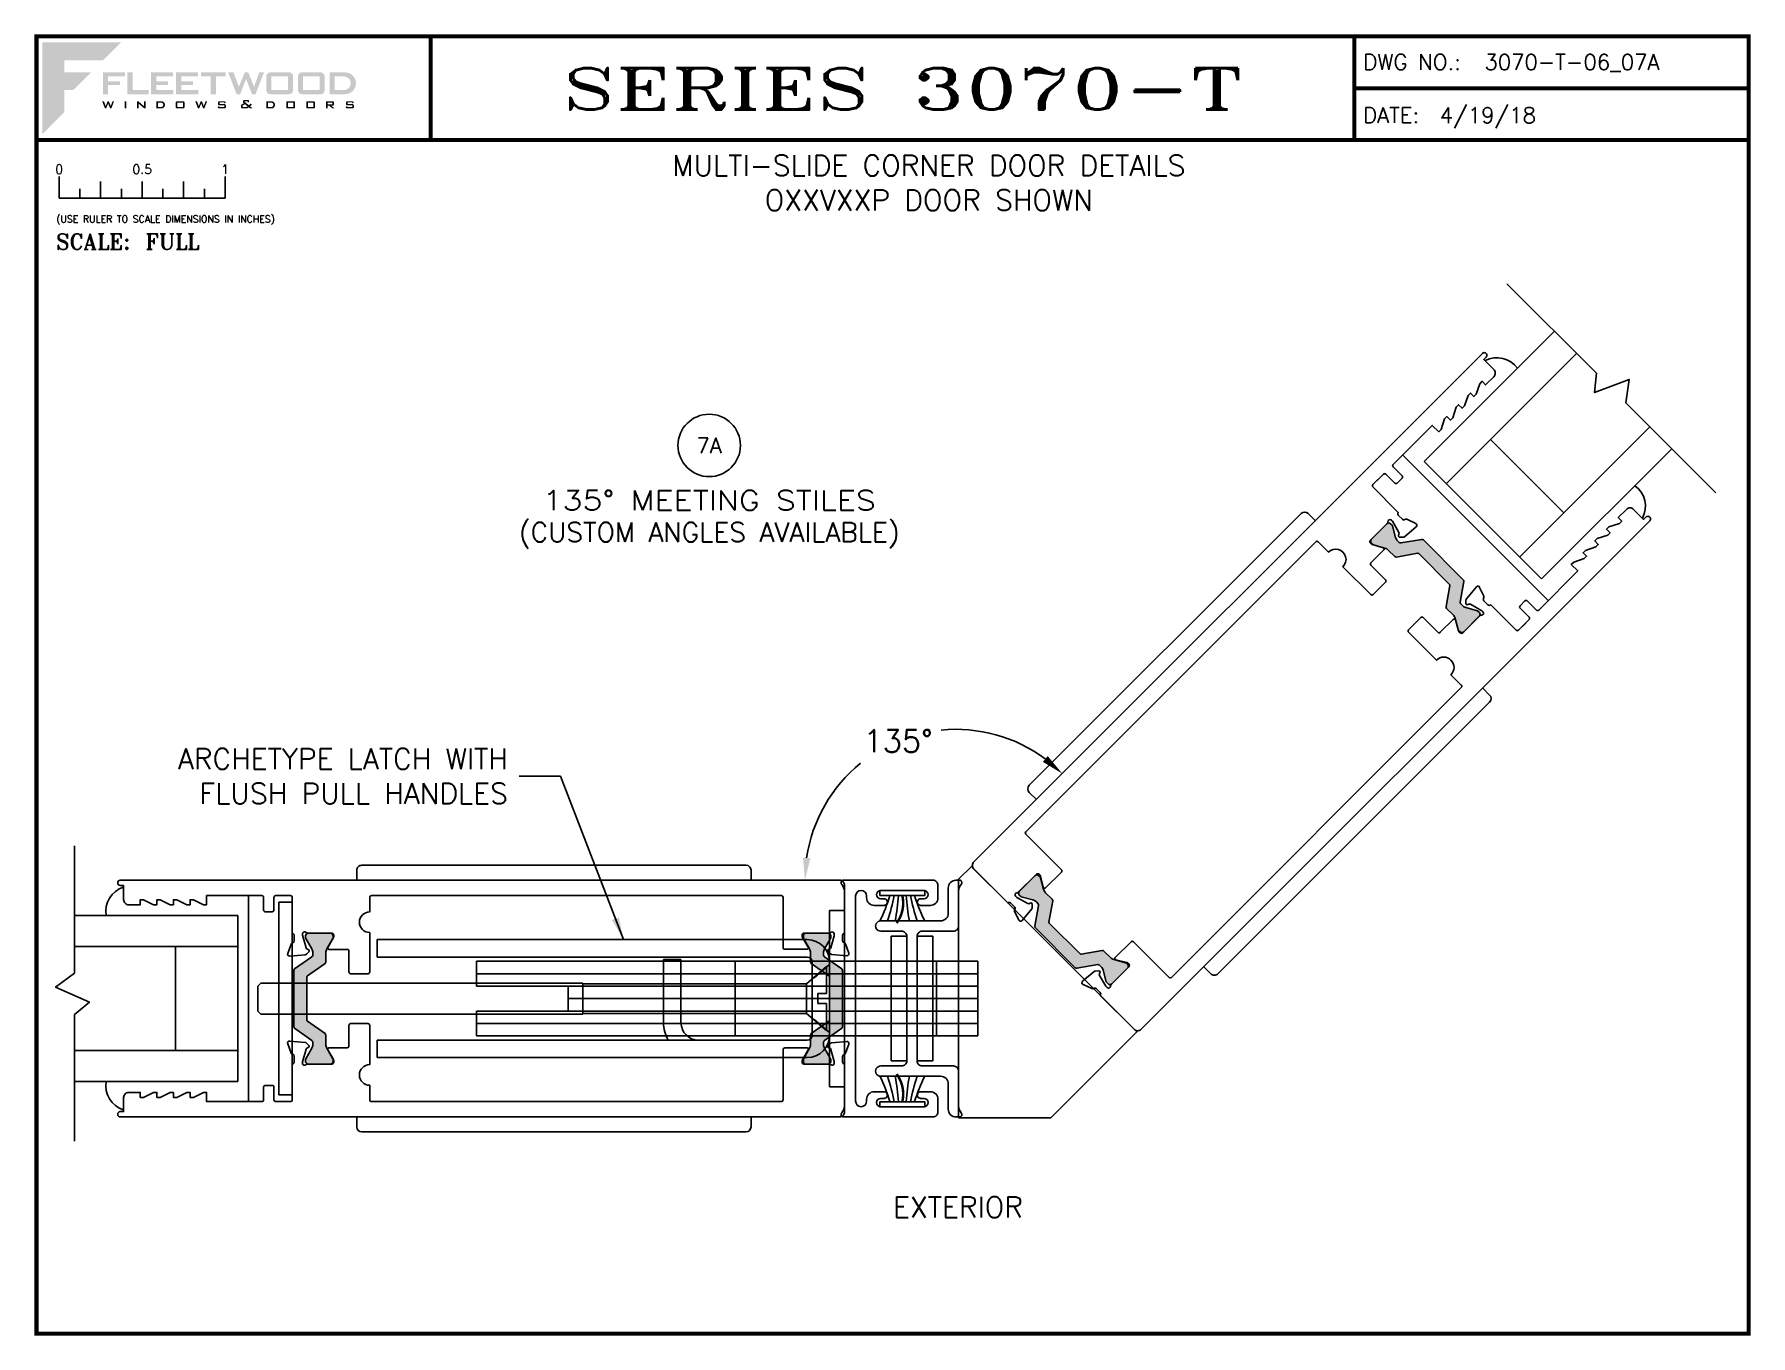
# Paper-space layout 'DETAIL 7A' of a CAD drawing. Extents: x 0.1 to 10.5, y 0.1 to 7.9.
# The model-space entities are those that its viewports show. They can reach past a viewport. Long polylines and large blocks are cut down to what shows.
import ezdxf
from ezdxf.enums import TextEntityAlignment as Align

# ---------------------------------------------------------------- set-up
doc = ezdxf.new("R2010")
doc.units = 0
doc.header["$LTSCALE"] = 0.25
doc.header["$MEASUREMENT"] = 0
doc.layers.get('0').update_dxf_attribs({"linetype": 'CONTINUOUS'})
doc.layers.get('DEFPOINTS').update_dxf_attribs({"color": 1, "linetype": 'CONTINUOUS'})
for name, color, linetype in [('DIM', 7, 'CONTINUOUS'), ('GLASS-VINYL', 7, 'CONTINUOUS'), ('Hardware', 7, 'CONTINUOUS'), ('I-STRUT', 7, 'CONTINUOUS'), ('SEAL', 7, 'CONTINUOUS'), ('TEXT', 7, 'CONTINUOUS'), ('TITLE-BLOCK', 7, 'CONTINUOUS'), ('VENT', 5, 'CONTINUOUS')]:
    doc.layers.add(name, color=color, linetype=linetype)
doc.layers.add('VP', color=40, linetype='CONTINUOUS', plot=False)
doc.layers.get('VP').off()
doc.styles.add('ROMANS', font='romans')
doc.styles.add('ROMANT', font='romant')
doc.styles.add('SIMPLEX-094', font='simplex.shx', dxfattribs={"height": 0.094})
doc.styles.get("Standard").update_dxf_attribs({"font": 'simplex.shx'})
doc.dimstyles.new('FULL SCALE', dxfattribs={"dimscale": 0.75, "dimtxt": 0.18, "dimasz": 0.18, "dimexe": 0.18, "dimexo": 0.125, "dimgap": 0.09, "dimtad": 0, "dimtih": 1, "dimtoh": 1, "dimdec": 4, "dimzin": 0, "dimdsep": 46, "dimlunit": 4, "dimtxsty": 'Standard', "dimcen": 0.09, "dimadec": 0, "dimazin": 0, "dimtfac": 1, "dimtdec": 4, "dimtofl": 0, "dimtmove": 0, "dimatfit": 3, "dimfxl": 0, "dimtolj": 1, "dimtzin": 0, "dimarcsym": 0})

# ---------------------------------------------------------------- blocks, each defined once
blk = doc.blocks.new('*D76')
at = {"layer": 'DEFPOINTS', "color": 0}
for p in [(8.867, 5.997), (5.694, 3.732), (5.804, 2.935), (0.662, 2.825), (4.992, 2.825)]:
    blk.add_point(p, dxfattribs=at)
at = {"layer": 'DIM', "color": 0, "lineweight": -2}
for start, end in [(53.5306, 95.4979), (129.1832, 171.4694)]:
    blk.add_arc((5.694, 2.825), 0.908, start, end, dxfattribs=at)
at = {"layer": 'DIM', "color": 0}
for points in [[(6.248, 3.572), (6.219, 3.537), (6.336, 3.466)], [(4.819, 2.958), (4.774, 2.961), (4.786, 2.825)]]:
    blk.add_solid(points, dxfattribs=at)
at = {"layer": 'DIM', "color": 0, "insert": (5.347, 3.663), "char_height": 0.135, "attachment_point": 5}
blk.add_mtext('\\A1;135°', dxfattribs=at)
blk = doc.blocks.new('Fleetwood_Logo_6-10-15')
h = blk.add_hatch(color=154)
h.dxf.hatch_style = 1
h.paths.add_polyline_path([(0.2526, -0.0017), (0.0019, -0.0017), (0.0019, -0.2942), (0.0725, -0.2236), (0.0725, -0.1535), (0.1007, -0.1535), (0.1567, -0.0976), (0.0725, -0.0976), (0.0725, -0.0596), (0.1946, -0.0596)])
h = blk.add_hatch(color=251)
h.dxf.hatch_style = 1
h.paths.add_polyline_path([(0.2487, -0.1256), (0.2112, -0.1256), (0.2112, -0.1102), (0.2647, -0.1102), (0.2647, -0.0976), (0.1946, -0.0976), (0.1946, -0.1667), (0.2112, -0.1667), (0.2112, -0.1377), (0.2487, -0.1377)])
h = blk.add_hatch(color=251)
h.dxf.hatch_style = 1
h.paths.add_polyline_path([(0.2886, -0.0976), (0.272, -0.0976), (0.272, -0.1667), (0.3401, -0.1667), (0.3401, -0.1535), (0.2886, -0.1535)])
h = blk.add_hatch(color=251)
h.dxf.hatch_style = 1
h.paths.add_polyline_path([(0.4175, -0.0976), (0.3474, -0.0976), (0.3474, -0.1667), (0.4185, -0.1667), (0.4185, -0.1534), (0.364, -0.1534), (0.364, -0.1377), (0.4015, -0.1377), (0.4015, -0.1256), (0.364, -0.1256), (0.364, -0.1102), (0.4175, -0.1102)])
h = blk.add_hatch(color=251)
h.dxf.hatch_style = 1
h.paths.add_polyline_path([(0.4965, -0.0976), (0.4264, -0.0976), (0.4264, -0.1667), (0.4975, -0.1667), (0.4975, -0.1534), (0.443, -0.1534), (0.443, -0.1377), (0.4804, -0.1377), (0.4804, -0.1256), (0.443, -0.1256), (0.443, -0.1102), (0.4965, -0.1102)])
h = blk.add_hatch(color=251)
h.dxf.hatch_style = 1
h.paths.add_polyline_path([(0.5842, -0.0976), (0.5054, -0.0976), (0.5054, -0.1102), (0.5365, -0.1102), (0.5365, -0.1667), (0.5531, -0.1667), (0.5531, -0.1102), (0.5842, -0.1102)])
h = blk.add_hatch(color=251)
h.dxf.hatch_style = 1
h.paths.add_polyline_path([(0.6089, -0.0976), (0.5921, -0.0976), (0.6188, -0.1667), (0.63, -0.1667), (0.6489, -0.1192), (0.6679, -0.1667), (0.6789, -0.1667), (0.7056, -0.0976), (0.6908, -0.0976), (0.6742, -0.1433), (0.6558, -0.0976), (0.6446, -0.0976), (0.6261, -0.1433)])
h = blk.add_hatch(color=251)
h.dxf.hatch_style = 1
h.paths.add_polyline_path([(0.7853, -0.0976), (0.726, -0.0976, 0.414214), (0.7133, -0.1102), (0.7133, -0.154, 0.414214), (0.726, -0.1667), (0.7853, -0.1667, 0.414214), (0.798, -0.154), (0.798, -0.1102, 0.414214)])
h.paths.add_polyline_path([(0.7819, -0.1102), (0.7819, -0.154), (0.7294, -0.154), (0.7294, -0.1102)], flags=16)
h = blk.add_hatch(color=251)
h.dxf.hatch_style = 1
h.paths.add_polyline_path([(0.8856, -0.0976), (0.8262, -0.0976, 0.414214), (0.8136, -0.1102), (0.8136, -0.154, 0.414214), (0.8262, -0.1667), (0.8856, -0.1667, 0.414214), (0.8982, -0.154), (0.8982, -0.1102, 0.414214)])
h.paths.add_polyline_path([(0.8822, -0.1102), (0.8822, -0.154), (0.8296, -0.154), (0.8296, -0.1102)], flags=16)
h = blk.add_hatch(color=251)
h.dxf.hatch_style = 1
h.paths.add_polyline_path([(0.9632, -0.0976), (0.914, -0.0976), (0.914, -0.1667), (0.9632, -0.1667, 1)])
h.paths.add_polyline_path([(0.9301, -0.1102), (0.9593, -0.1102, -1), (0.9593, -0.154), (0.9301, -0.154)], flags=16)
h = blk.add_hatch(color=7)
h.dxf.hatch_style = 1
h.paths.add_polyline_path([(0.2301, -0.1891), (0.2251, -0.1891), (0.2196, -0.2043), (0.2134, -0.1891), (0.2097, -0.1891), (0.2035, -0.2043), (0.1978, -0.1891), (0.1922, -0.1891), (0.2011, -0.2121), (0.2048, -0.2121), (0.2112, -0.1963), (0.2175, -0.2121), (0.2212, -0.2121)])
h = blk.add_hatch(color=7)
h.dxf.hatch_style = 1
h.paths.add_polyline_path([(0.2691, -0.1891), (0.2637, -0.1891), (0.2637, -0.2118), (0.2637, -0.2121), (0.2691, -0.2121)])
h = blk.add_hatch(color=7)
h.dxf.hatch_style = 1
h.paths.add_polyline_path([(0.3077, -0.1964), (0.3259, -0.2121), (0.3298, -0.2121), (0.3298, -0.1891), (0.325, -0.1891), (0.325, -0.2047), (0.3067, -0.1891), (0.3029, -0.1891), (0.3029, -0.2121), (0.3077, -0.2121)])
h = blk.add_hatch(color=7)
h.dxf.hatch_style = 1
h.paths.add_polyline_path([(0.3801, -0.1891), (0.3637, -0.1891), (0.3637, -0.2121), (0.3801, -0.2121, 1)])
h.paths.add_polyline_path([(0.3691, -0.2079), (0.3691, -0.1933), (0.3788, -0.1933, -1), (0.3788, -0.2079)], flags=16)
h = blk.add_hatch(color=7)
h.dxf.hatch_style = 1
h.paths.add_polyline_path([(0.4537, -0.2079), (0.4537, -0.1933, 0.414214), (0.4495, -0.1891), (0.4297, -0.1891, 0.414214), (0.4255, -0.1933), (0.4255, -0.2079, 0.414214), (0.4297, -0.2121), (0.4495, -0.2121, 0.414214)])
h.paths.add_polyline_path([(0.4308, -0.2079), (0.4308, -0.1933), (0.4484, -0.1933), (0.4484, -0.2079)], flags=16)
h = blk.add_hatch(color=7)
h.dxf.hatch_style = 1
h.paths.add_polyline_path([(0.5253, -0.1891), (0.5203, -0.1891), (0.5148, -0.2043), (0.5087, -0.1891), (0.5049, -0.1891), (0.4988, -0.2043), (0.493, -0.1891), (0.4874, -0.1891), (0.4963, -0.2121), (0.5001, -0.2121), (0.5064, -0.1963), (0.5127, -0.2121), (0.5164, -0.2121)])
h = blk.add_hatch(color=7)
h.dxf.hatch_style = 1
h.paths.add_polyline_path([(0.5801, -0.1891), (0.5643, -0.1891, 0.414214), (0.56, -0.1933), (0.56, -0.1981, 0.414214), (0.5643, -0.2024), (0.58, -0.2024), (0.58, -0.2078), (0.5637, -0.2078), (0.5637, -0.2052), (0.5591, -0.2062), (0.5591, -0.2078, 0.414214), (0.5634, -0.2121), (0.5805, -0.2121, 0.414214), (0.5848, -0.2078), (0.5848, -0.2024, 0.414214), (0.5805, -0.1982), (0.5648, -0.1982), (0.5648, -0.193), (0.5798, -0.193), (0.5798, -0.1958), (0.5843, -0.1948), (0.5843, -0.1933, 0.414214)])
h = blk.add_hatch(color=7)
h.dxf.hatch_style = 1
h.paths.add_polyline_path([(0.645, -0.1913, -0.222262), (0.6447, -0.1906), (0.6447, -0.1892), (0.6535, -0.1892), (0.6535, -0.193), (0.6587, -0.1918), (0.6587, -0.189, 0.414214), (0.6544, -0.1847), (0.6437, -0.1847, 0.414214), (0.6394, -0.189), (0.6394, -0.1922, 0.222262), (0.6407, -0.1948), (0.6415, -0.1955), (0.6345, -0.1998, 0.260684), (0.6329, -0.2027), (0.6329, -0.2078, 0.414214), (0.6372, -0.2121), (0.6514, -0.2121, 0.17577), (0.6536, -0.2113), (0.657, -0.2085), (0.6614, -0.2121), (0.6699, -0.2121), (0.6613, -0.2049), (0.6676, -0.1997), (0.6637, -0.1964), (0.6574, -0.2017)])
h.paths.add_polyline_path([(0.6532, -0.2052), (0.6509, -0.2072, -0.17577), (0.6502, -0.2074), (0.6382, -0.2074), (0.6382, -0.2033, -0.260684), (0.6387, -0.2025), (0.6451, -0.1985)], flags=16)
h = blk.add_hatch(color=7)
h.dxf.hatch_style = 1
h.paths.add_polyline_path([(0.7294, -0.1891), (0.713, -0.1891), (0.713, -0.2121), (0.7294, -0.2121, 1)])
h.paths.add_polyline_path([(0.7184, -0.2079), (0.7184, -0.1933), (0.7281, -0.1933, -1), (0.7281, -0.2079)], flags=16)
h = blk.add_hatch(color=7)
h.dxf.hatch_style = 1
h.paths.add_polyline_path([(0.8045, -0.2079), (0.8045, -0.1933, 0.414214), (0.8003, -0.1891), (0.7805, -0.1891, 0.414214), (0.7763, -0.1933), (0.7763, -0.2079, 0.414214), (0.7805, -0.2121), (0.8003, -0.2121, 0.414214)])
h.paths.add_polyline_path([(0.7816, -0.2079), (0.7816, -0.1933), (0.7992, -0.1933), (0.7992, -0.2079)], flags=16)
h = blk.add_hatch(color=7)
h.dxf.hatch_style = 1
h.paths.add_polyline_path([(0.8678, -0.2079), (0.8678, -0.1933, 0.414214), (0.8636, -0.1891), (0.8438, -0.1891, 0.414214), (0.8396, -0.1933), (0.8396, -0.2079, 0.414214), (0.8438, -0.2121), (0.8636, -0.2121, 0.414214)])
h.paths.add_polyline_path([(0.8449, -0.2079), (0.8449, -0.1933), (0.8624, -0.1933), (0.8624, -0.2079)], flags=16)
h = blk.add_hatch(color=7)
h.dxf.hatch_style = 1
h.paths.add_polyline_path([(0.9277, -0.1993), (0.9277, -0.1933, 0.414214), (0.9235, -0.1891), (0.9028, -0.1891), (0.9028, -0.2121), (0.9082, -0.2121), (0.9082, -0.2035), (0.9131, -0.2035), (0.9224, -0.2121), (0.9303, -0.2121), (0.9197, -0.2035), (0.9235, -0.2035, 0.414214)])
h.paths.add_polyline_path([(0.9082, -0.1993), (0.9082, -0.1933), (0.9214, -0.1933, -0.414214), (0.9224, -0.1943), (0.9224, -0.1983, -0.414214), (0.9214, -0.1993)], flags=16)
h = blk.add_hatch(color=7)
h.dxf.hatch_style = 1
h.paths.add_polyline_path([(0.9867, -0.1982), (0.971, -0.1982), (0.971, -0.193), (0.9859, -0.193), (0.9859, -0.1958), (0.9905, -0.1948), (0.9905, -0.1933, 0.414214), (0.9863, -0.1891), (0.9705, -0.1891, 0.414214), (0.9662, -0.1933), (0.9662, -0.1981, 0.414214), (0.9705, -0.2024), (0.9862, -0.2024), (0.9862, -0.2078), (0.9699, -0.2078), (0.9699, -0.2052), (0.9653, -0.2062), (0.9653, -0.2078, 0.414214), (0.9696, -0.2121), (0.9867, -0.2121, 0.414214), (0.991, -0.2078), (0.991, -0.2024, 0.414214)])
blk = doc.blocks.new('A-SIZE_L')
for p, q in [((8.095, 7.907), (8.095, 7.282)), ((8.095, 7.594), (10.47, 7.594)), ((0.157, 7.282), (10.47, 7.282))]:
    blk.add_line(p, q)
at = {"const_width": 0.025}
for points in [[(0.157, 7.907), (10.47, 7.907), (10.47, 0.093), (0.157, 0.093), (0.157, 7.907)], [(2.532, 7.907), (2.532, 7.282)], [(8.095, 7.907), (8.095, 7.282)], [(8.095, 7.594), (10.47, 7.594)], [(0.157, 7.282), (10.47, 7.282)]]:
    blk.add_lwpolyline(points, dxfattribs=at)
at = {"xscale": 1.898091133004928, "yscale": 1.898091133004928, "zscale": 1.898091133004928}
blk.add_blockref('Fleetwood_Logo_6-10-15', (0.188, 7.875), dxfattribs=at)
for s, style, p in [('DWG NO.:', 'SIMPLEX-094', (8.149, 7.705)), ('DATE:', 'SIMPLEX-094', (8.148, 7.385)), ('SCALE:', 'ROMANT', (0.276, 6.623))]:
    blk.add_text(s, height=0.094, dxfattribs=dict(style=style)).set_placement(p)
for tag, p, style in [('DWG_NO', (8.878, 7.705), 'SIMPLEX-094'), ('DATE', (8.609, 7.385), 'SIMPLEX-094'), ('SCALE', (0.814, 6.623), 'ROMANT')]:
    blk.add_attdef(tag, p, '', height=0.094, dxfattribs=dict(style=style))
for tag, height, style, width, p, p2 in [('DWG_NO', 0.094, 'SIMPLEX-094', 2.60233, (8.876, 7.704), (10.367, 7.704)), ('PRODUCT', 0.25, 'ROMANT', 2.260212, (3.282, 7.465), (7.345, 7.465))]:
    blk.add_attdef(tag, text='', height=height, dxfattribs=dict(style=style, width=width)).set_placement(p, p2, align=Align.FIT)
blk = doc.blocks.new('sectball')
blk.add_circle((0, 0), 0.125)
blk.add_attdef('NO', text='', height=0.062).set_placement((0, 0), align=Align.MIDDLE_CENTER)
for tag, p in [('LINE1', (0, -0.2588)), ('LINE2', (0, -0.3864)), ('LINE3', (0, -0.5214))]:
    blk.add_attdef(tag, text='', height=0.078).set_placement(p, align=Align.CENTER)
blk = doc.blocks.new('Full')
for p, q in [((0.137, -0.219), (0.137, -0.35)), ((0.262, -0.294), (0.262, -0.35)), ((0.387, -0.249), (0.387, -0.35)), ((0.512, -0.294), (0.512, -0.35)), ((0.637, -0.249), (0.637, -0.35)), ((0.762, -0.294), (0.762, -0.35)), ((0.887, -0.249), (0.887, -0.35)), ((1.012, -0.294), (1.012, -0.35)), ((1.137, -0.219), (1.137, -0.35)), ((0.137, -0.35), (1.137, -0.35))]:
    blk.add_line(p, q)
for s, p in [('0', (0.137, -0.219)), ('0.5', (0.637, -0.219)), ('1', (1.137, -0.219))]:
    blk.add_text(s, height=0.055).set_placement(p, align=Align.BOTTOM_CENTER)
at = {"style": 'ROMANS'}
blk.add_text('(USE RULER TO SCALE DIMENSIONS IN INCHES)', height=0.04115, dxfattribs=at).set_placement((0.12, -0.495))
blk = doc.blocks.new('*U177')
for centre, radius, start, end in [((-0.303, 1.135), 1.112, 287.4409, 295.9325), ((-0.19, 1.188), 1.16, 280.9256, 288.7507), ((-0.031, 1.124), 1.102, 273.1709, 281.1969), ((-0.031, -1.124), 1.102, 78.8031, 86.8291), ((-0.19, -1.188), 1.16, 71.2493, 79.0744), ((-0.303, -1.135), 1.112, 64.0675, 72.5591)]:
    blk.add_arc(centre, radius, start, end)
at = {"layer": 'SEAL'}
blk.add_lwpolyline([(0, -0.135), (0, 0.135), (0.03, 0.135), (0.03, -0.135)], close=True, dxfattribs=at)
at = {"layer": 'SEAL', "const_width": 0.015}
blk.add_lwpolyline([(0.03, 0, 0.219791), (0.196, 0.034)], format="xyb", dxfattribs=at)
at = {"flags": 9}
for tag, p in [('MANUFACTURER_PART_#', (0, -0.199)), ('FLEETWOOD_PART_#', (-0.001, -0.249))]:
    blk.add_attdef(tag, p, '', height=0.0312, dxfattribs=at)
blk = doc.blocks.new('Yoke Strike Plate')
for points in [[(-0.094, -0.375), (-0.094, 0.375), (0, 0.375), (0, -0.375)], [(0.062, -0.375), (0.062, 0.375), (0.156, 0.375), (0.156, -0.375)]]:
    blk.add_lwpolyline(points, close=True)
blk = doc.blocks.new('3776-Archetype_Lock_Stile')
at = {"layer": 'I-STRUT'}
h = blk.add_hatch(color=256, dxfattribs=at)
h.dxf.hatch_style = 1
h.paths.add_polyline_path([(0.079, 0.131, -0.244698), (0.082, 0.137), (0.188, 0.211, 0.244698), (0.193, 0.221), (0.193, 0.276, -0.131652), (0.199, 0.299), (0.235, 0.362, 0.131652), (0.236, 0.366), (0.236, 0.378, 0.414214), (0.22, 0.394), (0.087, 0.394, 0.414837), (0.071, 0.378), (0.071, 0.366, 0.131652), (0.072, 0.362), (0.108, 0.299, -0.131652), (0.114, 0.276), (0.114, 0.262, -0.244698), (0.109, 0.252), (0.005, 0.179, 0.244698), (0, 0.17), (0, -0.17, 0.244698), (0.005, -0.179), (0.109, -0.252, -0.103471), (0.112, -0.256, -0.13774), (0.114, -0.262), (0.114, -0.276, -0.131652), (0.108, -0.299), (0.072, -0.362, 0.131652), (0.071, -0.366), (0.071, -0.378, 0.414214), (0.087, -0.394), (0.22, -0.394, 0.414817), (0.236, -0.378), (0.236, -0.366, 0.131652), (0.235, -0.362), (0.199, -0.299, -0.131652), (0.193, -0.276), (0.193, -0.221, 0.244698), (0.188, -0.211), (0.082, -0.137, -0.244698), (0.079, -0.131)])
h = blk.add_hatch(color=256, dxfattribs=at)
h.dxf.hatch_style = 1
h.paths.add_polyline_path([(3.305, 0.17, 0.244698), (3.3, 0.179), (3.196, 0.252, -0.244698), (3.191, 0.262), (3.191, 0.276, -0.131652), (3.197, 0.299), (3.233, 0.362, 0.131652), (3.234, 0.366), (3.234, 0.378, 0.414214), (3.218, 0.394), (3.085, 0.394, 0.414833), (3.069, 0.378), (3.069, 0.366, 0.143191), (3.07, 0.361), (3.07, 0.361), (3.106, 0.299, -0.131652), (3.112, 0.276), (3.112, 0.221, 0.244698), (3.117, 0.211), (3.223, 0.137, -0.244698), (3.226, 0.131), (3.226, -0.131, -0.244698), (3.223, -0.137), (3.117, -0.211, 0.244698), (3.112, -0.221), (3.112, -0.276, -0.131652), (3.106, -0.299), (3.07, -0.361), (3.07, -0.362, 0.113585), (3.069, -0.366), (3.069, -0.378, 0.414214), (3.085, -0.394), (3.218, -0.394, 0.414849), (3.234, -0.378), (3.234, -0.366, 0.131652), (3.233, -0.362), (3.197, -0.299, -0.131652), (3.191, -0.276), (3.191, -0.262, -0.13774), (3.193, -0.256, -0.103471), (3.196, -0.252), (3.3, -0.179, 0.244698), (3.305, -0.17)])
for points in [[(3.358, 0.62), (3.415, 0.62), (3.325, 0.62, 0.414214), (3.315, 0.61), (3.315, 0.394, 0.414214), (3.303, 0.382), (3.303, 0.347, 0.359508), (3.313, 0.335, -0.263725), (3.322, 0.328), (3.342, 0.272, -0.548619), (3.33, 0.256), (3.237, 0.264, -0.176327), (3.229, 0.268), (3.215, 0.282, -0.57735), (3.219, 0.295), (3.223, 0.297, 0.267949), (3.231, 0.305), (3.252, 0.381, 0.065543), (3.252, 0.384), (3.252, 0.39, 0.6885), (3.231, 0.398, -0.213422), (3.223, 0.394), (3.077, 0.394, 0.414214), (3.065, 0.382), (3.065, 0.373, 0.137872), (3.067, 0.367), (3.1, 0.308, -0.585524), (3.093, 0.296), (2.983, 0.296, 0.414214), (2.973, 0.286), (2.973, 0.16, -0.414214), (2.963, 0.15), (2.858, 0.15, -0.414214), (2.848, 0.16), (2.848, 0.398, 1), (2.848, 0.522), (2.848, 0.61, 0.414214), (2.838, 0.62), (0.368, 0.62, 0.406968), (0.358, 0.61), (0.358, 0.307, -0.414214), (0.348, 0.297), (0.213, 0.297, -0.585524), (0.206, 0.309), (0.242, 0.368, 0.137872), (0.244, 0.374), (0.244, 0.382, 0.414214), (0.232, 0.394), (0.08, 0.394, -0.213422), (0.071, 0.398, 0.6885), (0.051, 0.39), (0.051, 0.381, 0.065543), (0.051, 0.378), (0.07, 0.306, 0.267949), (0.079, 0.298), (0.083, 0.297, -0.57735), (0.087, 0.284), (0.072, 0.27, -0.176327), (0.065, 0.266), (-0.026, 0.258, -0.548619), (-0.038, 0.274), (-0.038, 0.274), (-0.018, 0.329, -0.263725), (-0.01, 0.336, 0.359508), (0, 0.348), (0, 0.382, 0.414214), (-0.012, 0.394), (-0.012, 0.682, -0.414214), (0.019, 0.713), (4.35, 0.713, -1), (4.35, 0.681), (4.33, 0.681), (4.33, 0.596, -0.414214), (4.299, 0.565), (4.23, 0.565), (4.23, 0.595), (4.21, 0.595), (4.15, 0.565), (4.13, 0.565), (4.13, 0.595), (4.11, 0.595), (4.05, 0.565), (4.03, 0.565), (4.03, 0.595), (4.01, 0.595), (3.95, 0.565), (3.93, 0.565), (3.93, 0.595), (3.91, 0.595), (3.85, 0.565), (3.83, 0.565), (3.83, 0.62), (3.497, 0.62, 0.414214), (3.487, 0.61), (3.487, 0.533, -0.414214), (3.477, 0.523), (3.435, 0.523, -0.414214), (3.425, 0.533), (3.425, 0.61, 0.414214), (3.415, 0.62)], [(3.358, -0.62), (3.415, -0.62), (3.325, -0.62, -0.414214), (3.315, -0.61), (3.315, -0.394, -0.414214), (3.303, -0.382), (3.303, -0.347, -0.359508), (3.313, -0.335, 0.263725), (3.322, -0.328), (3.342, -0.272, 0.548619), (3.33, -0.256), (3.237, -0.264, 0.176327), (3.229, -0.268), (3.215, -0.282, 0.57735), (3.219, -0.295), (3.223, -0.297, -0.267949), (3.231, -0.305), (3.252, -0.381, -0.065543), (3.252, -0.384), (3.252, -0.39, -0.6885), (3.231, -0.398, 0.213422), (3.223, -0.394), (3.077, -0.394, -0.414214), (3.065, -0.382), (3.065, -0.373, -0.137872), (3.067, -0.367), (3.1, -0.308, 0.585524), (3.093, -0.296), (2.983, -0.296, -0.414214), (2.973, -0.286), (2.973, -0.161, 0.414214), (2.963, -0.151), (2.858, -0.151, 0.414214), (2.848, -0.161), (2.848, -0.398, -1), (2.848, -0.522), (2.848, -0.61, -0.414214), (2.838, -0.62), (0.368, -0.62, -0.406968), (0.358, -0.61), (0.358, -0.307, 0.414214), (0.348, -0.297), (0.213, -0.297, 0.585524), (0.206, -0.309), (0.242, -0.368, -0.137872), (0.244, -0.374), (0.244, -0.382, -0.414214), (0.232, -0.394), (0.08, -0.394, 0.213422), (0.071, -0.398, -0.6885), (0.051, -0.39), (0.051, -0.381, -0.065543), (0.051, -0.378), (0.07, -0.306, -0.267949), (0.079, -0.298), (0.083, -0.297, 0.57735), (0.087, -0.284), (0.072, -0.27, 0.176327), (0.065, -0.266), (-0.026, -0.258, 0.548619), (-0.038, -0.274), (-0.038, -0.274), (-0.018, -0.329, 0.263725), (-0.01, -0.336, -0.359508), (0, -0.348), (0, -0.382, -0.414214), (-0.012, -0.394), (-0.012, -0.682, 0.414214), (0.019, -0.713), (4.35, -0.713, 1), (4.35, -0.681), (4.33, -0.681), (4.33, -0.596, 0.414214), (4.299, -0.565), (4.23, -0.565), (4.23, -0.595), (4.21, -0.595), (4.15, -0.565), (4.13, -0.565), (4.13, -0.595), (4.11, -0.595), (4.05, -0.565), (4.03, -0.565), (4.03, -0.595), (4.01, -0.595), (3.95, -0.565), (3.93, -0.565), (3.93, -0.595), (3.91, -0.595), (3.85, -0.565), (3.83, -0.565), (3.83, -0.62), (3.497, -0.62, -0.414214), (3.487, -0.61), (3.487, -0.533, 0.414214), (3.477, -0.523), (3.435, -0.523, 0.414214), (3.425, -0.533), (3.425, -0.61, -0.414214), (3.415, -0.62)]]:
    blk.add_lwpolyline(points, format="xyb")
for points in [[(0.079, 0.131), (0.079, -0.131, 0.244698), (0.082, -0.137), (0.188, -0.211, -0.244698), (0.193, -0.221), (0.193, -0.276, 0.131652), (0.199, -0.299), (0.235, -0.362, -0.131652), (0.236, -0.366), (0.236, -0.378, -0.414214), (0.22, -0.394), (0.087, -0.394, -0.414214), (0.071, -0.378), (0.071, -0.366, -0.131652), (0.072, -0.362), (0.108, -0.299, 0.131652), (0.114, -0.276), (0.114, -0.262, 0.13774), (0.112, -0.256, 0.103471), (0.109, -0.252), (0.005, -0.179, -0.244698), (0, -0.17), (0, 0.17, -0.244698), (0.005, 0.179), (0.109, 0.252, 0.244698), (0.114, 0.262), (0.114, 0.276, 0.131652), (0.108, 0.299), (0.072, 0.362, -0.131652), (0.071, 0.366), (0.071, 0.378, -0.414214), (0.087, 0.394), (0.22, 0.394, -0.414214), (0.236, 0.378), (0.236, 0.366, -0.131652), (0.235, 0.362), (0.199, 0.299, 0.131652), (0.193, 0.276), (0.193, 0.221, -0.244698), (0.188, 0.211), (0.082, 0.137, 0.244698)], [(3.226, 0.131), (3.226, -0.131, -0.244698), (3.223, -0.137), (3.117, -0.211, 0.244698), (3.112, -0.221), (3.112, -0.276, -0.131652), (3.106, -0.299), (3.07, -0.362, 0.131652), (3.069, -0.366), (3.069, -0.378, 0.414214), (3.085, -0.394), (3.218, -0.394, 0.414214), (3.234, -0.378), (3.234, -0.366, 0.131652), (3.233, -0.362), (3.197, -0.299, -0.131652), (3.191, -0.276), (3.191, -0.262, -0.13774), (3.193, -0.256, -0.103471), (3.196, -0.252), (3.3, -0.179, 0.244698), (3.305, -0.17), (3.305, 0.17, 0.244698), (3.3, 0.179), (3.196, 0.252, -0.244698), (3.191, 0.262), (3.191, 0.276, -0.131652), (3.197, 0.299), (3.233, 0.362, 0.131652), (3.234, 0.366), (3.234, 0.378, 0.414214), (3.218, 0.394), (3.085, 0.394, 0.414214), (3.069, 0.378), (3.069, 0.366, 0.131652), (3.07, 0.362), (3.106, 0.299, -0.131652), (3.112, 0.276), (3.112, 0.221, 0.244698), (3.117, 0.211), (3.223, 0.137, -0.244698)]]:
    blk.add_lwpolyline(points, format="xyb", close=True, dxfattribs=at)
blk = doc.blocks.new('Flush_Pull_Archetype')
at = {"layer": 'Hardware'}
for p, q in [((-2.926, 0.773), (-2.926, 0.713)), ((-0.581, 0.803), (-2.896, 0.803)), ((-0.551, 0.713), (-0.551, 0.773))]:
    blk.add_line(p, q, dxfattribs=at)
for centre, start, end in [((-2.896, 0.773), 90, 180), ((-0.581, 0.773), 0, 90)]:
    blk.add_arc(centre, 0.03, start, end, dxfattribs=at)
blk = doc.blocks.new('Flush_Pulls_Archetype')
at = {"layer": 'Hardware'}
blk.add_blockref('Flush_Pull_Archetype', (0, 0), dxfattribs=at)
at = {"layer": 'Hardware', "xscale": -1, "rotation": 180}
blk.add_blockref('Flush_Pull_Archetype', (0, 0), dxfattribs=at)
blk = doc.blocks.new('Archetype_Latch_Thermal')
at = {"layer": 'Hardware'}
for p, q in [((2.803, 0.355), (0.213, 0.355)), ((2.803, 0.25), (2.803, 0.355)), ((-0.815, 0.225), (2.204, 0.225)), ((-0.815, 0.225), (-0.815, -0.225)), ((-0.565, -0.225), (-0.565, 0.225)), ((0.183, -0.22), (0.183, 0.22)), ((0.213, 0.25), (2.803, 0.25)), ((0.647, -0.225), (0.647, 0.225)), ((1.078, 0.235), (0.973, 0.235)), ((0.973, -0.145), (0.973, 0.235)), ((1.078, -0.145), (1.078, 0.235)), ((2.204, 0.225), (2.204, 0.075)), ((-0.815, 0.15), (2.204, 0.15)), ((0.096, 0.193), (0.096, 0.03)), ((0.217, 0.089), (0.096, 0.193)), ((-0.815, 0.075), (2.204, 0.075)), ((-0.815, 0), (1.652, 0)), ((0.096, 0.03), (0.149, 0.03)), ((0.149, 0.03), (0.149, -0.03)), ((0.217, 0.089), (1.565, 0.089)), ((0.217, 0.089), (0.217, -0.089)), ((1.565, 0.093), (3.503, 0.093)), ((1.565, 0.093), (1.565, -0.093)), ((1.652, -0.075), (1.652, 0.075)), ((3.503, 0.093), (3.521, 0.075)), ((3.521, 0.075), (3.521, -0.075)), ((-0.815, -0.075), (2.204, -0.075)), ((0.096, -0.192), (0.096, -0.03)), ((0.096, -0.03), (0.149, -0.03)), ((0.217, -0.089), (0.096, -0.192)), ((0.217, -0.089), (1.565, -0.089)), ((1.565, -0.093), (3.503, -0.093)), ((2.204, -0.075), (2.204, -0.225)), ((3.503, -0.093), (3.521, -0.075)), ((-0.815, -0.15), (2.204, -0.15)), ((-0.815, -0.225), (2.204, -0.225)), ((2.803, -0.25), (0.213, -0.25)), ((2.803, -0.355), (2.803, -0.25)), ((0.213, -0.355), (2.803, -0.355))]:
    blk.add_line(p, q, dxfattribs=at)
at = {"layer": 'Hardware', "ltscale": 0.5}
for p, q in [((0.078, 0.206), (0.171, 0.125)), ((0.171, -0.125), (0.078, -0.205))]:
    blk.add_line(p, q, dxfattribs=at)
at = {"layer": 'Hardware', "ltscale": 0.3}
blk.add_line((0.217, 0), (0.852, 0), dxfattribs=at)
at = {"layer": 'Hardware'}
for points in [[(0.078, 0.531), (-0.012, 0.531), (-0.012, -0.531), (0.078, -0.531)], [(3.315, -0.58), (3.395, -0.58), (3.395, 0.58), (3.315, 0.58)]]:
    blk.add_lwpolyline(points, close=True, dxfattribs=at)
for centre, radius, start, end in [((0.213, 0.22), 0.135, 90, 180), ((0.213, 0.22), 0.03, 90, 180), ((0.868, -0.145), 0.105, 270, 360), ((0.868, -0.145), 0.21, 330, 360), ((0.213, -0.22), 0.135, 180, 270), ((0.213, -0.22), 0.03, 180, 270)]:
    blk.add_arc(centre, radius, start, end, dxfattribs=at)
blk = doc.blocks.new('Thermal_Archetype_Lock_Stile_wHardware')
at = {"xscale": -1}
blk.add_blockref('Flush_Pulls_Archetype', (0.285, 0), dxfattribs=at)
for name in ['3776-Archetype_Lock_Stile', 'Archetype_Latch_Thermal']:
    blk.add_blockref(name, (0.285, 0))

msp = doc.modelspace()

# ---------------------------------------------------------------- linework, layer by layer
at = {"color": 5}
msp.add_lwpolyline([(-0.416, -12.024), (-0.055, -12.024, -0.414214), (-0.009, -12.07), (-0.009, -12.223, 0.414214), (0.037, -12.269), (0.058, -12.269, 0.650938), (0.069, -12.244, -0.186452), (0.053, -12.202), (0.053, -11.993, 0.414214), (0.022, -11.962), (-0.166, -11.962, -0.414214), (-0.197, -11.931), (-0.197, -11.181, -0.414214), (-0.166, -11.15), (0.022, -11.15, 0.414214), (0.053, -11.119), (0.053, -10.909, -0.186452), (0.069, -10.868, 0.650938), (0.058, -10.843), (0.037, -10.843, 0.414214), (-0.009, -10.889), (-0.009, -11.042, -0.414214), (-0.055, -11.088), (-0.416, -11.088, 1.000007), (-0.416, -11.15), (-0.29, -11.15, -0.414214), (-0.259, -11.181), (-0.259, -11.931, -0.414214), (-0.29, -11.962), (-0.416, -11.962, 1.000007)], format="xyb", close=True, dxfattribs=at)
at = {"layer": 'DIM'}
msp.add_lwpolyline([(0.053, -12.274), (0.609, -12.274), (1.127, -11.757), (0.13, -10.76), (0.053, -10.837)], close=True, dxfattribs=at)
at = {"layer": 'GLASS-VINYL', "color": 7}
for p, q in [((3.642, -7.537), (2.858, -8.321)), ((3.775, -7.67), (2.991, -8.453)), ((4.216, -8.112), (3.433, -8.895)), ((3.256, -8.188), (3.698, -8.63)), ((4.349, -8.244), (3.565, -9.028)), ((3.604, -9.159), (2.728, -8.282)), ((2.858, -8.321), (3.565, -9.028)), ((-4.224, -12.176), (-4.224, -10.936)), ((-5.274, -11.056), (-4.289, -11.056)), ((-4.289, -11.056), (-4.289, -12.056)), ((-5.274, -11.243), (-4.289, -11.243)), ((-4.664, -11.243), (-4.664, -11.868)), ((-5.274, -11.868), (-4.289, -11.868)), ((-5.274, -12.056), (-4.289, -12.056))]:
    msp.add_line(p, q, dxfattribs=at)
at = {"layer": 'GLASS-VINYL'}
for points in [[(4.614, -8.509), (4.072, -7.967), (4.093, -7.827), (3.884, -7.906), (3.895, -7.79), (3.356, -7.251)], [(-5.272, -10.636), (-5.272, -11.402), (-5.386, -11.487), (-5.182, -11.578), (-5.272, -11.652), (-5.272, -12.415)]]:
    msp.add_lwpolyline(points, dxfattribs=at)
at = {"layer": 'GLASS-VINYL', "color": 7}
for centre, start, end in [((3.295, -7.849), 35.7597, 117.6458), ((4.037, -8.591), 332.3542, 54.2403), ((-4.931, -11.031), 107.3542, 189.2403), ((-4.931, -12.08), 170.7597, 252.6458)]:
    msp.add_arc(centre, 0.153, start, end, dxfattribs=at)
at = {"layer": 'VENT'}
msp.add_lwpolyline([(-0.416, -10.905), (-0.156, -10.905, -1), (-0.156, -10.955), (-0.176, -10.955, 1.000009), (-0.176, -10.995), (-0.117, -10.995, 0.414214), (-0.071, -10.949), (-0.071, -10.874, 0.414214), (-0.102, -10.843), (-0.64, -10.843, 0.650938), (-0.651, -10.868, -0.186452), (-0.635, -10.909), (-0.635, -11.556), (-0.635, -12.202, -0.186452), (-0.651, -12.244, 0.650938), (-0.64, -12.269), (-0.102, -12.269, 0.414214), (-0.071, -12.238), (-0.071, -12.163, 0.414214), (-0.117, -12.117), (-0.176, -12.117, 1.000009), (-0.176, -12.157), (-0.156, -12.157, -1), (-0.156, -12.207), (-0.416, -12.207, -1), (-0.416, -12.157), (-0.396, -12.157, 1.000009), (-0.396, -12.117), (-0.455, -12.117, 0.414214), (-0.501, -12.163), (-0.501, -12.174, -1), (-0.567, -12.174), (-0.567, -10.938, -1), (-0.501, -10.938), (-0.501, -10.949, 0.414214), (-0.455, -10.995), (-0.396, -10.995, 1.000009), (-0.396, -10.955), (-0.416, -10.955, -1), (-0.416, -10.905)], format="xyb", dxfattribs=at)

# ---------------------------------------------------------------- block references
at = {"layer": 'Hardware', "rotation": 224.9999999999999}
msp.add_blockref('Flush_Pulls_Archetype', (0.636, -11.25), dxfattribs=at)
at = {"layer": 'Hardware'}
msp.add_blockref('Yoke Strike Plate', (-0.259, -11.556), dxfattribs=at)
at = {"layer": 'SEAL', "xscale": -1, "rotation": 90}
msp.add_blockref('*U177', (-0.286, -10.905), dxfattribs=at)
at = {"layer": 'SEAL', "rotation": 90}
msp.add_blockref('*U177', (-0.286, -12.207), dxfattribs=at)
at = {"layer": 'VENT', "rotation": 44.99999999999999}
msp.add_blockref('3776-Archetype_Lock_Stile', (0.636, -11.25), dxfattribs=at)
at = {"layer": 'VENT', "xscale": -1}
msp.add_blockref('Thermal_Archetype_Lock_Stile_wHardware', (-0.361, -11.556), dxfattribs=at)

psp = doc.layouts.new('DETAIL 7A')

# ---------------------------------------------------------------- block references
at = {"layer": 'TEXT'}
ref = psp.add_blockref('sectball', (4.20916, 5.44288), dxfattribs=dict(at, xscale=1.504, yscale=1.504, zscale=1.504))
ref.add_attrib('NO', '7A', dxfattribs={"layer": '0', "height": 0.093248}).set_placement((4.20916, 5.44288), align=Align.MIDDLE_CENTER)
ref.add_attrib('LINE1', '135%%D MEETING STILES', dxfattribs={"layer": '0', "height": 0.117312, "width": 1.2}).set_placement((4.20916, 5.0536), align=Align.CENTER)
ref.add_attrib('LINE2', '(CUSTOM ANGLES AVAILABLE)', dxfattribs={"layer": '0', "height": 0.117312}).set_placement((4.20916, 4.86179), align=Align.CENTER)
at = {"layer": 'TITLE-BLOCK'}
ref = psp.add_blockref('A-SIZE_L', (0, 0), dxfattribs=at)
ref.add_attrib('DATE', '4/19/18', (8.60916, 7.38469), dxfattribs={"layer": '0', "height": 0.094, "style": 'SIMPLEX-094'})
ref.add_attrib('SCALE', 'FULL', (0.81442, 6.62314), dxfattribs={"layer": '0', "height": 0.094, "style": 'ROMANT'})
ref.add_attrib('PRODUCT', 'SERIES 3070-T', dxfattribs={"layer": '0', "height": 0.25, "style": 'ROMANT', "width": 1.324706}).set_placement((3.32575, 7.46527), (7.42603, 7.46527), align=Align.FIT)
ref.add_attrib('DWG_NO', '3070-T-06_07A', (8.87809, 7.70479), dxfattribs={"layer": '0', "height": 0.094, "style": 'SIMPLEX-094'})
psp.add_blockref('Full', (0.15675, 7.2815), dxfattribs=at)

# ---------------------------------------------------------------- texts
at = {"layer": 'TEXT'}
psp.add_text('EXTERIOR', height=0.125, dxfattribs=at).set_placement((5.70773, 0.79309), align=Align.CENTER)
at = {"layer": 'TEXT', "insert": (5.53175, 7.02494), "char_height": 0.125, "width": 3.7685095, "attachment_point": 5}
psp.add_mtext('MULTI-SLIDE CORNER DOOR DETAILS\\POXXVXXP DOOR SHOWN', dxfattribs=at)
at = {"layer": 'TEXT', "insert": (2.99617, 3.28464), "char_height": 0.125, "attachment_point": 9}
psp.add_mtext('\\A1;ARCHETYPE LATCH WITH\\PFLUSH PULL HANDLES', dxfattribs=at)

# ---------------------------------------------------------------- dimensions: what is measured, and where the dimension line sits
at = {"layer": 'DIM'}
dim = psp.add_angular_dim_2l(base=(5.69397, 3.73224), line1=((5.80422, 2.93492), (8.86652, 5.99722)), line2=((4.99228, 2.82467), (0.66153, 2.82467)), dimstyle='FULL SCALE', dxfattribs=at)
dim.commit()
dim.dimension.update_dxf_attribs({"geometry": '*D76', "text_midpoint": (5.34666, 3.66315)})

# ---------------------------------------------------------------- leaders
at = {"layer": 'TITLE-BLOCK', "annotation_type": 0, "has_hookline": 1, "hookline_direction": 1, "text_width": 2.29167}
psp.add_leader([(3.69286, 2.46667), (3.31367, 3.45041), (3.06367, 3.45041)], dimstyle='FULL SCALE', override={"dimgap": 0.09, "dimtad": 0}, dxfattribs=at)

# ---------------------------------------------------------------- viewports
at = {"layer": 'VP'}
psp.add_viewport(center=(5.28853, 3.55605), size=(10.1259, 5.897184), view_center_point=(-0.36975, -10.11123), view_height=5.8971841, dxfattribs=at)

doc.saveas('drawing.dxf')
